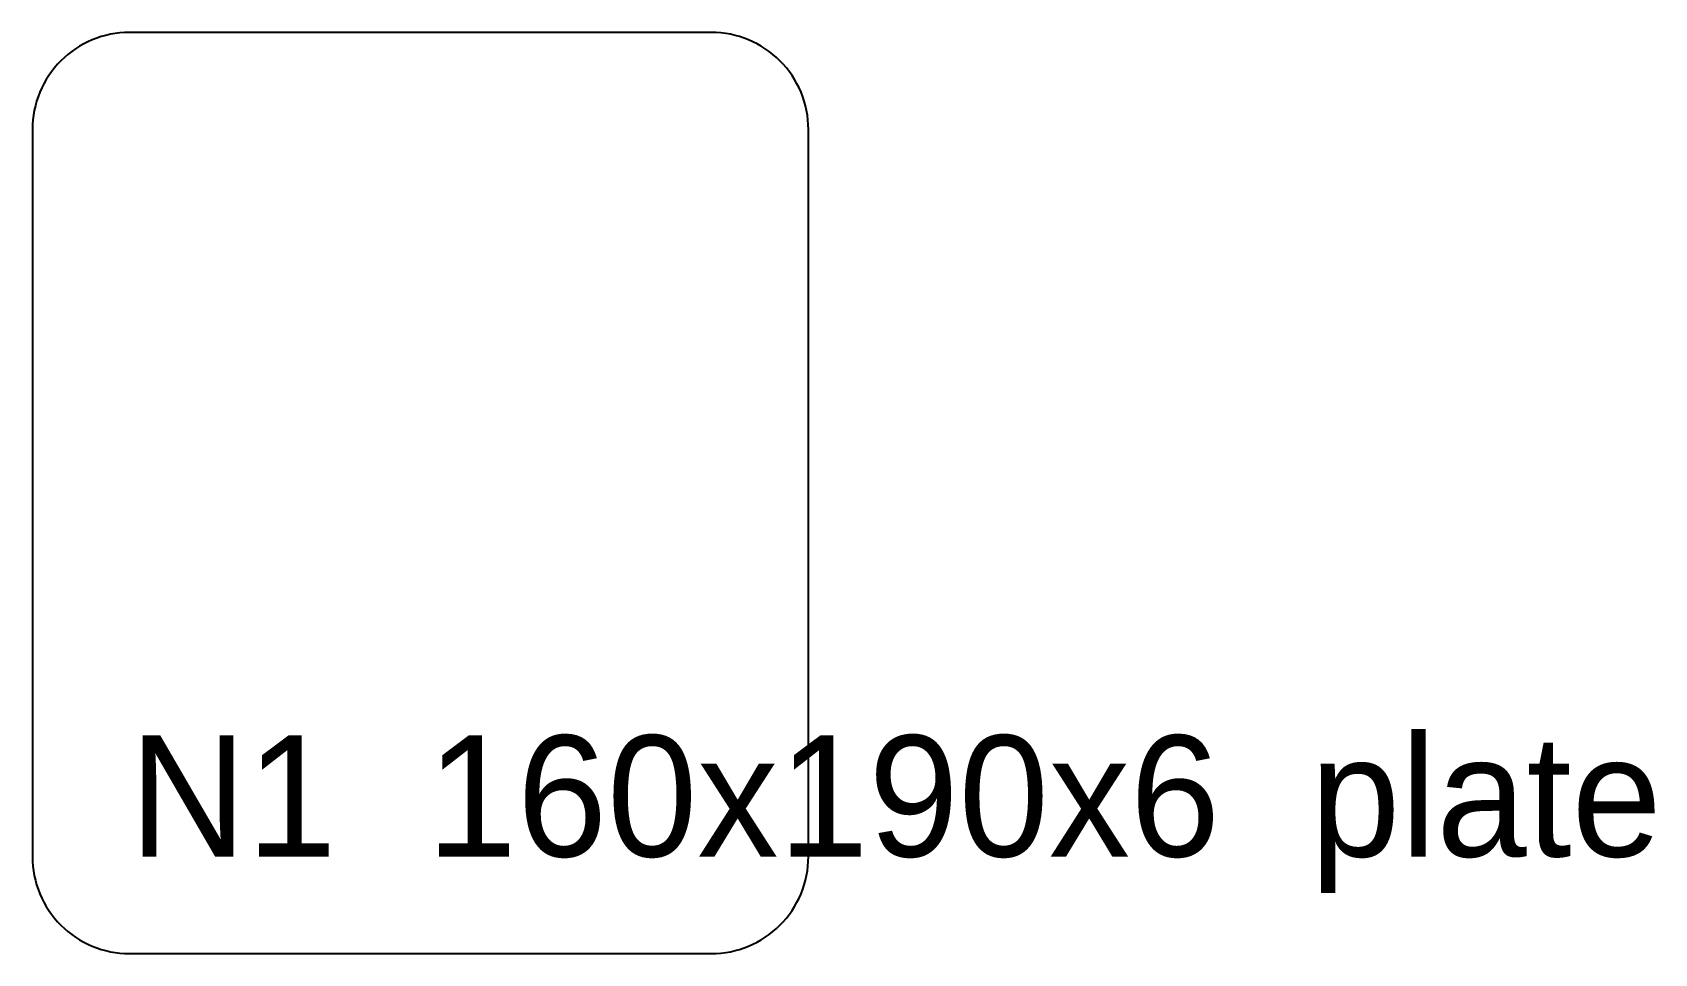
# Model space of a CAD drawing. Header units: millimetres. Extents: x 0 to 334, y 0 to 190.
import ezdxf

# ---------------------------------------------------------------- set-up
doc = ezdxf.new("R2010")
doc.units = ezdxf.units.MM
doc.layers.add('CUT', color=1, linetype='Continuous')
doc.layers.add('TEXT', color=7, linetype='Continuous')

msp = doc.modelspace()

# ---------------------------------------------------------------- linework, layer by layer
at = {"layer": 'CUT'}
msp.add_lwpolyline([(0, 20, 0.414214), (20, 0), (140, 0, 0.414214), (160, 20), (160, 170, 0.414214), (140, 190), (20, 190, 0.414214), (0, 170)], format="xyb", close=True, dxfattribs=at)

# ---------------------------------------------------------------- texts
at = {"layer": 'TEXT'}
msp.add_text('N1  160x190x6  plate', height=25, dxfattribs=at).set_placement((20, 20))

doc.saveas('drawing.dxf')
